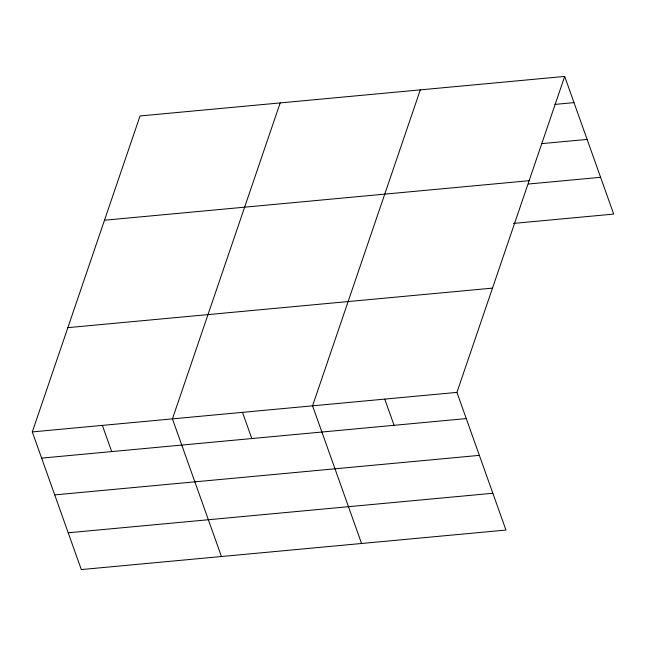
<?xml version="1.0" encoding="UTF-8"?>
<svg xmlns="http://www.w3.org/2000/svg" width="646" height="646" viewBox="0 0 646 646"><rect width="100%" height="100%" fill="white"/><g stroke="black" fill="none" stroke-linecap="round" stroke-linejoin="round"><path stroke-width="0.97" d="M564.685 76.43L456.932 392.388L505.955 530.043L81.315 569.57L32.3 431.916L140.045 115.957L564.685 76.43L613.7 214.084L513.441 223.419M280.178 102.916L172.434 418.874L221.449 556.529M420.304 89.867L312.559 405.825L361.574 543.48M554.962 104.402L574.011 102.625M541.994 143.606L587.109 139.407M104.49 220.229L529.131 180.694M528.412 184.021L600.602 177.303M67.854 327.651L492.494 288.124M32.3 431.916L456.932 392.388M41.627 458.111L466.267 418.584M54.724 494.893L479.364 455.365M68.218 532.788L492.858 493.261M384.75 399.107L394.076 425.302M242.492 412.35L251.819 438.545M102.367 425.391L111.693 451.594"/></g></svg>
